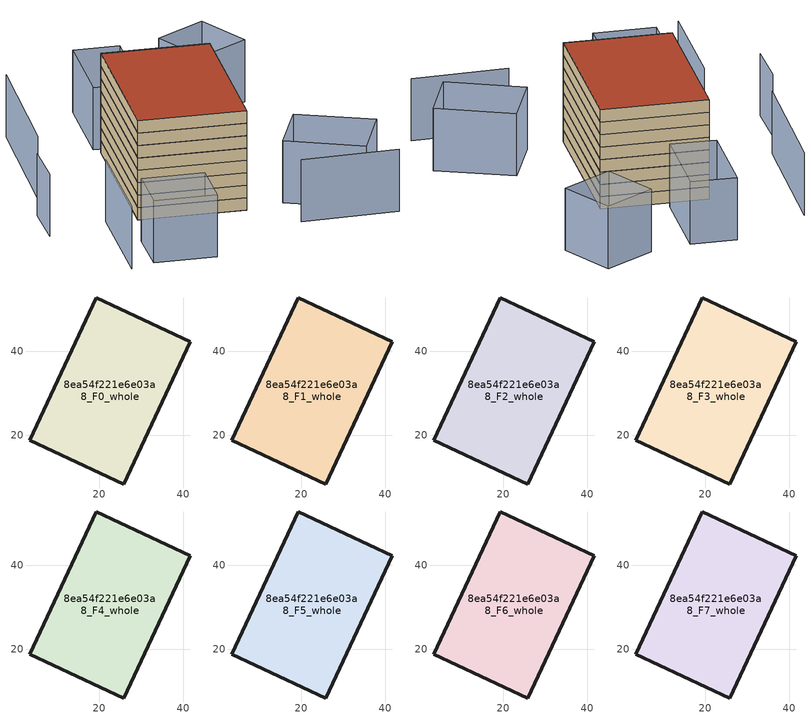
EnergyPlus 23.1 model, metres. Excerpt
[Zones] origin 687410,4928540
8ea54f221e6e03a8_F0_whole
 floor ground (EU_floor_Construction): 25.86,8.37 41.67,42.18 19.35,52.62 3.54,18.8 z0
 wall outside (EU_wall_Construction): 19.35,52.62 41.67,42.18 25.86,8.37 3.54,18.8 19.35,52.62 z0:3
8ea54f221e6e03a8_F1_whole
 floor to 8ea54f221e6e03a8_F0_whole (EU_floor_Construction): 25.86,8.37 41.67,42.18 19.35,52.62 3.54,18.8 z3
 wall outside (EU_wall_Construction): 19.35,52.62 41.67,42.18 25.86,8.37 3.54,18.8 19.35,52.62 z3:6
8ea54f221e6e03a8_F2_whole
 floor to 8ea54f221e6e03a8_F1_whole (EU_floor_Construction): 25.86,8.37 41.67,42.18 19.35,52.62 3.54,18.8 z6
 wall outside (EU_wall_Construction): 19.35,52.62 41.67,42.18 25.86,8.37 3.54,18.8 19.35,52.62 z6:9
8ea54f221e6e03a8_F3_whole
 floor to 8ea54f221e6e03a8_F2_whole (EU_floor_Construction): 25.86,8.37 41.67,42.18 19.35,52.62 3.54,18.8 z9
 wall outside (EU_wall_Construction): 19.35,52.62 41.67,42.18 25.86,8.37 3.54,18.8 19.35,52.62 z9:12
8ea54f221e6e03a8_F4_whole
 floor to 8ea54f221e6e03a8_F3_whole (EU_floor_Construction): 25.86,8.37 41.67,42.18 19.35,52.62 3.54,18.8 z12
 wall outside (EU_wall_Construction): 19.35,52.62 41.67,42.18 25.86,8.37 3.54,18.8 19.35,52.62 z12:15
8ea54f221e6e03a8_F5_whole
 floor to 8ea54f221e6e03a8_F4_whole (EU_floor_Construction): 25.86,8.37 41.67,42.18 19.35,52.62 3.54,18.8 z15
 wall outside (EU_wall_Construction): 19.35,52.62 41.67,42.18 25.86,8.37 3.54,18.8 19.35,52.62 z15:18
8ea54f221e6e03a8_F6_whole
 floor to 8ea54f221e6e03a8_F5_whole (EU_floor_Construction): 25.86,8.37 41.67,42.18 19.35,52.62 3.54,18.8 z18
 wall outside (EU_wall_Construction): 19.35,52.62 41.67,42.18 25.86,8.37 3.54,18.8 19.35,52.62 z18:21
8ea54f221e6e03a8_F7_whole
 floor to 8ea54f221e6e03a8_F6_whole (EU_floor_Construction): 25.86,8.37 41.67,42.18 19.35,52.62 3.54,18.8 z21
 wall outside (EU_wall_Construction): 19.35,52.62 41.67,42.18 25.86,8.37 3.54,18.8 19.35,52.62 z21:24
 roof outside (EU_roof_Construction): 41.67,42.18 25.86,8.37 3.54,18.8 19.35,52.62 z24
shading: 31.44,-3.94 51.94,-12.7 / -2.67,22.41 -13.56,-1.01 / -12.46,34.3 -17.22,23.76 / 8.08,72.09 -6.73,41.5 / -7.8,-1.5 -2.75,9.43 / -2.75,9.43 10.29,3.41 / 10.29,3.41 5.24,-7.52 / 5.24,-7.52 -7.8,-1.5 / 57.98,3.03 47.37,-6.99 / 47.37,-6.99 34.53,6.59 / 34.53,6.59 45.14,16.62 / 45.14,16.62 57.98,3.03 / 61.37,54.99 48.22,53.58 / 48.22,53.58 46.78,67.07 / 46.78,67.07 59.93,68.48 / 59.93,68.48 61.37,54.99 / 27.89,73.65 37.54,69.09 / 37.54,69.09 28.68,50.35 / 28.68,50.35 19.03,54.91 / 19.03,54.91 27.89,73.65 z0:15
[Building]
EU S2 Campaign: North Axis=0; Terrain=City; Solar Distribution=FullExterior
[Site:Location]
Bologna: Latitude=44.5; Longitude=11.25; Time Zone=1; Elevation=37
[SizingPeriod:WeatherFileDays]
AnnualSizingPeriod: Begin Month=1; Begin Day of Month=1; End Month=12; End Day of Month=31; Day of Week for Start Day=Monday; Use Weather File Daylight Saving Period=No; Use Weather File Rain and Snow Indicators=No
[MATERIAL]
EU_InternalMass_Material: Roughness=MediumRough; Thickness=0.1; Conductivity=1; Density=1800; Specific Heat=900; Thermal Absorptance=0.9; Solar Absorptance=0.7; Visible Absorptance=0.7
[MATERIAL:NOMASS] Roughness=MediumRough; Thermal Absorptance=0.9; Solar Absorptance=0.7; Visible Absorptance=0.7
Name | Thermal Resistance
EU_wall_NoMass | 0.905828
EU_roof_NoMass | 0.37593
EU_floor_NoMass | 0.67114
[CONSTRUCTION]
EU_wall_Construction: EU_wall_NoMass
EU_roof_Construction: EU_roof_NoMass
EU_floor_Construction: EU_floor_NoMass
EU_InternalMass_Construction: EU_InternalMass_Material
[ZONE] Type=1; Multiplier=1; Ceiling Height=autocalculate; Volume=2759.23; Floor Area=autocalculate; Part of Total Floor Area=Yes
8ea54f221e6e03a8_F0_whole; 8ea54f221e6e03a8_F1_whole; 8ea54f221e6e03a8_F2_whole; 8ea54f221e6e03a8_F3_whole; 8ea54f221e6e03a8_F4_whole; 8ea54f221e6e03a8_F5_whole; 8ea54f221e6e03a8_F6_whole; 8ea54f221e6e03a8_F7_whole
[INTERNALMASS] Construction=EU_InternalMass_Construction; Surface Area=919.744
Name | Zone or ZoneList
8ea54f221e6e03a8_F0_whole_EU_InternalMass | 8ea54f221e6e03a8_F0_whole
8ea54f221e6e03a8_F1_whole_EU_InternalMass | 8ea54f221e6e03a8_F1_whole
8ea54f221e6e03a8_F2_whole_EU_InternalMass | 8ea54f221e6e03a8_F2_whole
8ea54f221e6e03a8_F3_whole_EU_InternalMass | 8ea54f221e6e03a8_F3_whole
8ea54f221e6e03a8_F4_whole_EU_InternalMass | 8ea54f221e6e03a8_F4_whole
8ea54f221e6e03a8_F5_whole_EU_InternalMass | 8ea54f221e6e03a8_F5_whole
8ea54f221e6e03a8_F6_whole_EU_InternalMass | 8ea54f221e6e03a8_F6_whole
8ea54f221e6e03a8_F7_whole_EU_InternalMass | 8ea54f221e6e03a8_F7_whole
[OTHEREQUIPMENT] Fuel Type=Electricity; Design Level Calculation Method=Watts/Area; Power per Zone Floor Area=1; Fraction Latent=0; Fraction Radiant=0; Fraction Lost=0; Carbon Dioxide Generation Rate=0; EndUse Subcategory=EU_Step8_InternalGains
Name | Zone or ZoneList or Space or SpaceList | Schedule
EU_Step8_InternalGain_8ea54f221e6e03a8_F0_whole_f000 | 8ea54f221e6e03a8_F0_whole | EU_Step8_GainSchedule_8ea54f221e6e03a8_F0_whole_f000
EU_Step8_InternalGain_8ea54f221e6e03a8_F1_whole_f000 | 8ea54f221e6e03a8_F1_whole | EU_Step8_GainSchedule_8ea54f221e6e03a8_F1_whole_f000
EU_Step8_InternalGain_8ea54f221e6e03a8_F2_whole_f000 | 8ea54f221e6e03a8_F2_whole | EU_Step8_GainSchedule_8ea54f221e6e03a8_F2_whole_f000
EU_Step8_InternalGain_8ea54f221e6e03a8_F3_whole_f000 | 8ea54f221e6e03a8_F3_whole | EU_Step8_GainSchedule_8ea54f221e6e03a8_F3_whole_f000
EU_Step8_InternalGain_8ea54f221e6e03a8_F4_whole_f000 | 8ea54f221e6e03a8_F4_whole | EU_Step8_GainSchedule_8ea54f221e6e03a8_F4_whole_f000
EU_Step8_InternalGain_8ea54f221e6e03a8_F5_whole_f000 | 8ea54f221e6e03a8_F5_whole | EU_Step8_GainSchedule_8ea54f221e6e03a8_F5_whole_f000
EU_Step8_InternalGain_8ea54f221e6e03a8_F6_whole_f000 | 8ea54f221e6e03a8_F6_whole | EU_Step8_GainSchedule_8ea54f221e6e03a8_F6_whole_f000
EU_Step8_InternalGain_8ea54f221e6e03a8_F7_whole_f000 | 8ea54f221e6e03a8_F7_whole | EU_Step8_GainSchedule_8ea54f221e6e03a8_F7_whole_f000
[ZONEVENTILATION:DESIGNFLOWRATE] Schedule=EU_AlwaysOn; Design Flow Rate Calculation Method=AirChanges/Hour; Air Changes per Hour=0.73129; Ventilation Type=Natural; Fan Pressure Rise=0; Fan Total Efficiency=1; Constant Term Coefficient=1; Temperature Term Coefficient=0; Velocity Term Coefficient=0; Velocity Squared Term Coefficient=0; Minimum Indoor Temperature=-100; Maximum Indoor Temperature=100; Delta Temperature=-100; Minimum Outdoor Temperature=-100; Maximum Outdoor Temperature=100; Maximum Wind Speed=40
Name | Zone or ZoneList or Space or SpaceList
EU_ConstantAir_8ea54f221e6e03a8_F0_whole | 8ea54f221e6e03a8_F0_whole
EU_ConstantAir_8ea54f221e6e03a8_F1_whole | 8ea54f221e6e03a8_F1_whole
EU_ConstantAir_8ea54f221e6e03a8_F2_whole | 8ea54f221e6e03a8_F2_whole
EU_ConstantAir_8ea54f221e6e03a8_F3_whole | 8ea54f221e6e03a8_F3_whole
EU_ConstantAir_8ea54f221e6e03a8_F4_whole | 8ea54f221e6e03a8_F4_whole
EU_ConstantAir_8ea54f221e6e03a8_F5_whole | 8ea54f221e6e03a8_F5_whole
EU_ConstantAir_8ea54f221e6e03a8_F6_whole | 8ea54f221e6e03a8_F6_whole
EU_ConstantAir_8ea54f221e6e03a8_F7_whole | 8ea54f221e6e03a8_F7_whole
[HVACTEMPLATE:THERMOSTAT] Constant Heating Setpoint=20; Constant Cooling Setpoint=50
EU_HeatOnly_8ea54f221e6e03a8_F0_whole; EU_HeatOnly_8ea54f221e6e03a8_F1_whole; EU_HeatOnly_8ea54f221e6e03a8_F2_whole; EU_HeatOnly_8ea54f221e6e03a8_F3_whole; EU_HeatOnly_8ea54f221e6e03a8_F4_whole; EU_HeatOnly_8ea54f221e6e03a8_F5_whole; EU_HeatOnly_8ea54f221e6e03a8_F6_whole; EU_HeatOnly_8ea54f221e6e03a8_F7_whole
[HVACTEMPLATE:ZONE:IDEALLOADSAIRSYSTEM] System Availability Schedule=EU_AlwaysOn; Maximum Heating Supply Air Temperature=50; Minimum Cooling Supply Air Temperature=13; Maximum Heating Supply Air Humidity Ratio=0.0156; Minimum Cooling Supply Air Humidity Ratio=0.0077; Heating Limit=NoLimit; Cooling Limit=NoLimit; Heating Availability Schedule=EU_AlwaysOn; Cooling Availability Schedule=EU_CoolingOff; Dehumidification Control Type=ConstantSensibleHeatRatio; Cooling Sensible Heat Ratio=0.7; Dehumidification Setpoint=60; Humidification Control Type=None; Humidification Setpoint=30; Outdoor Air Method=None; Outdoor Air Flow Rate per Person=0.00944; Outdoor Air Flow Rate per Zone Floor Area=0; Outdoor Air Flow Rate per Zone=0; Demand Controlled Ventilation Type=None; Outdoor Air Economizer Type=NoEconomizer; Heat Recovery Type=None; Sensible Heat Recovery Effectiveness=0.7; Latent Heat Recovery Effectiveness=0.65
Name | Template Thermostat
8ea54f221e6e03a8_F0_whole | EU_HeatOnly_8ea54f221e6e03a8_F0_whole
8ea54f221e6e03a8_F1_whole | EU_HeatOnly_8ea54f221e6e03a8_F1_whole
8ea54f221e6e03a8_F2_whole | EU_HeatOnly_8ea54f221e6e03a8_F2_whole
8ea54f221e6e03a8_F3_whole | EU_HeatOnly_8ea54f221e6e03a8_F3_whole
8ea54f221e6e03a8_F4_whole | EU_HeatOnly_8ea54f221e6e03a8_F4_whole
8ea54f221e6e03a8_F5_whole | EU_HeatOnly_8ea54f221e6e03a8_F5_whole
8ea54f221e6e03a8_F6_whole | EU_HeatOnly_8ea54f221e6e03a8_F6_whole
8ea54f221e6e03a8_F7_whole | EU_HeatOnly_8ea54f221e6e03a8_F7_whole
[SIZING:ZONE] Zone Cooling Design Supply Air Temperature Input Method=SupplyAirTemperature; Zone Cooling Design Supply Air Temperature=13; Zone Heating Design Supply Air Temperature Input Method=SupplyAirTemperature; Zone Heating Design Supply Air Temperature=50; Zone Cooling Design Supply Air Humidity Ratio=0.008; Zone Heating Design Supply Air Humidity Ratio=0.008; Cooling Design Air Flow Method=DesignDay; Cooling Design Air Flow Rate=0; Cooling Minimum Air Flow per Zone Floor Area=0.000762; Cooling Minimum Air Flow=0; Cooling Minimum Air Flow Fraction=0.2; Heating Design Air Flow Method=DesignDay; Heating Design Air Flow Rate=0; Heating Maximum Air Flow per Zone Floor Area=0.002032; Heating Maximum Air Flow=0.141576; Heating Maximum Air Flow Fraction=0.3; Account for Dedicated Outdoor Air System=No; Dedicated Outdoor Air System Control Strategy=NeutralSupplyAir; Dedicated Outdoor Air Low Setpoint Temperature for Design=autosize; Dedicated Outdoor Air High Setpoint Temperature for Design=autosize; Zone Load Sizing Method=Sensible Load Only No Latent Load; Zone Latent Cooling Design Supply Air Humidity Ratio Input Method=HumidityRatioDifference; Zone Cooling Design Supply Air Humidity Ratio Difference=0.005; Zone Latent Heating Design Supply Air Humidity Ratio Input Method=HumidityRatioDifference; Zone Humidification Design Supply Air Humidity Ratio Difference=0.005
8ea54f221e6e03a8_F0_whole; 8ea54f221e6e03a8_F1_whole; 8ea54f221e6e03a8_F2_whole; 8ea54f221e6e03a8_F3_whole; 8ea54f221e6e03a8_F4_whole; 8ea54f221e6e03a8_F5_whole; 8ea54f221e6e03a8_F6_whole; 8ea54f221e6e03a8_F7_whole
[SCHEDULE:CONSTANT]
Name | Hourly Value
EU_AlwaysOn | 1
EU_CoolingOff | 0
[SCHEDULE:FILE] Column Number=1; Rows to Skip at Top=0; Number of Hours of Data=8760; Column Separator=Comma; Interpolate to Timestep=No; Minutes per Item=60; Adjust Schedule for Daylight Savings=Yes
Name | File
EU_Step8_GainSchedule_8ea54f221e6e03a8_F0_whole_f000 | ../../schedules/8ea54f221e6e03a8/8ea54f221e6e03a8_F0_whole_f000_gain.csv
EU_Step8_GainSchedule_8ea54f221e6e03a8_F1_whole_f000 | ../../schedules/8ea54f221e6e03a8/8ea54f221e6e03a8_F1_whole_f000_gain.csv
EU_Step8_GainSchedule_8ea54f221e6e03a8_F2_whole_f000 | ../../schedules/8ea54f221e6e03a8/8ea54f221e6e03a8_F2_whole_f000_gain.csv
EU_Step8_GainSchedule_8ea54f221e6e03a8_F3_whole_f000 | ../../schedules/8ea54f221e6e03a8/8ea54f221e6e03a8_F3_whole_f000_gain.csv
EU_Step8_GainSchedule_8ea54f221e6e03a8_F4_whole_f000 | ../../schedules/8ea54f221e6e03a8/8ea54f221e6e03a8_F4_whole_f000_gain.csv
EU_Step8_GainSchedule_8ea54f221e6e03a8_F5_whole_f000 | ../../schedules/8ea54f221e6e03a8/8ea54f221e6e03a8_F5_whole_f000_gain.csv
EU_Step8_GainSchedule_8ea54f221e6e03a8_F6_whole_f000 | ../../schedules/8ea54f221e6e03a8/8ea54f221e6e03a8_F6_whole_f000_gain.csv
EU_Step8_GainSchedule_8ea54f221e6e03a8_F7_whole_f000 | ../../schedules/8ea54f221e6e03a8/8ea54f221e6e03a8_F7_whole_f000_gain.csv
